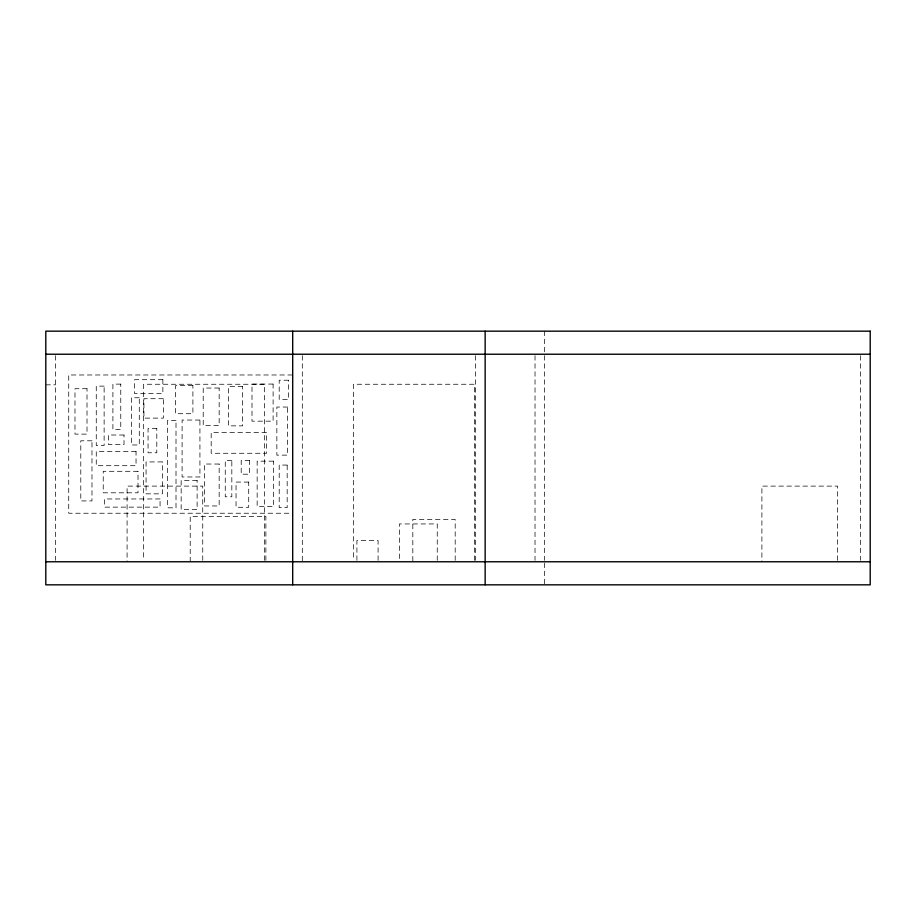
<?xml version="1.0" encoding="UTF-8"?>
<svg xmlns="http://www.w3.org/2000/svg" width="916" height="916" viewBox="0 0 916 916"><rect width="100%" height="100%" fill="white"/><g stroke="black" fill="none" stroke-linecap="round" stroke-linejoin="round"><path stroke-width="0.69" stroke-dasharray="4.58 3.44" d="M292.433 374.976L68.723 374.976L68.723 513.235L292.433 513.235M45.8 384.835L55.407 384.835M860.593 355.648L860.593 560.352M837.545 560.352L837.545 486.11L761.894 486.11L761.894 561.771M544.631 331.168L544.631 352.866M544.631 355.648L544.631 560.352M544.631 563.134L544.631 584.832M535.024 355.648L535.024 560.352M475.541 355.648L475.541 560.352M474.351 560.352L474.351 384.251L353.587 384.251L353.587 560.352M455.183 560.363L455.183 519.406L412.818 519.406L412.818 561.771M437.253 560.374L437.253 523.941L399.422 523.941L399.422 561.771M378.09 560.363L378.09 540.589L356.908 540.589L356.908 561.771M302.314 355.648L302.314 561.771M265.88 560.352L265.88 516.384L190.219 516.384L190.219 561.771M264.426 560.352L264.426 384.251L143.663 384.251L143.663 560.352M202.745 560.352L202.745 486.11L127.084 486.11L127.084 561.771M55.407 355.648L55.407 560.352M162.865 379.693L134.652 379.693L134.652 393.617L162.865 393.617L162.865 379.693M288.586 380.22L279.197 380.22L279.197 399.41L288.586 399.41L288.586 380.22M120.775 384.125L112.908 384.125L112.908 429.615L120.775 429.615L120.775 384.125M273.105 384.067L251.992 384.067L251.992 421.165L273.105 421.165L273.105 384.067M192.898 385.613L175.54 385.613L175.54 413.7L192.898 413.7L192.898 385.613M104.126 386.128L96.26 386.128L96.26 445.485L104.126 445.485L104.126 386.128M242.614 386.518L228.542 386.518L228.542 425.86L242.614 425.86L242.614 386.518M219.164 388.04L203.215 388.04L203.215 425.619L219.164 425.619L219.164 388.04M87.009 388.716L74.986 388.716L74.986 434.127L87.009 434.127L87.009 388.716M139.278 397.75L131.412 397.75L131.412 444.97L139.278 444.97L139.278 397.75M163.346 398.712L143.927 398.712L143.927 418.12L163.346 418.12L163.346 398.712M287.647 407.048L276.861 407.048L276.861 455.137L287.647 455.137L287.647 407.048M199.928 420.043L182.101 420.043L182.101 476.973L199.928 476.973L199.928 420.043M176.009 420.467L167.559 420.467L167.559 507.819L176.009 507.819L176.009 420.467M156.796 428.413L148.06 428.413L148.06 452.779L156.796 452.779L156.796 428.413M266.533 432.535L211.184 432.535L211.184 453.271L266.533 453.271L266.533 432.535M124.015 435.008L108.523 435.008L108.523 444.592L124.015 444.592L124.015 435.008M91.978 440.802L80.791 440.802L80.791 500.926L91.978 500.926L91.978 440.802M136.037 451.405L96.26 451.405L96.26 465.694L136.037 465.694L136.037 451.405M231.828 460.462L225.256 460.462L225.256 496.793L231.828 496.793L231.828 460.462M249.656 460.53L241.206 460.53L241.206 474.19L249.656 474.19L249.656 460.53M273.575 461.16L257.156 461.16L257.156 506.605L273.575 506.605L273.575 461.16M162.384 461.927L146.068 461.927L146.068 493.839L162.384 493.839L162.384 461.927M219.164 464.034L204.623 464.034L204.623 505.964L219.164 505.964L219.164 464.034M287.177 465.065L279.197 465.065L279.197 507.601L287.177 507.601L287.177 465.065M138.007 471.305L103.222 471.305L103.222 492.808L138.007 492.808L138.007 471.305M197.112 480.465L181.162 480.465L181.162 509.605L197.112 509.605L197.112 480.465M248.717 482.079L236.042 482.079L236.042 507.292L248.717 507.292L248.717 482.079M160.06 498.957L104.561 498.957L104.561 507.132L160.06 507.132L160.06 498.957"/><path stroke-width="1.37" d="M45.8 354.229L870.2 354.229M45.8 561.771L870.2 561.771M485.148 331.168L485.148 584.832M292.696 331.168L292.696 584.832M870.2 331.168L45.8 331.168L45.8 584.832L870.2 584.832L870.2 331.168"/></g></svg>
